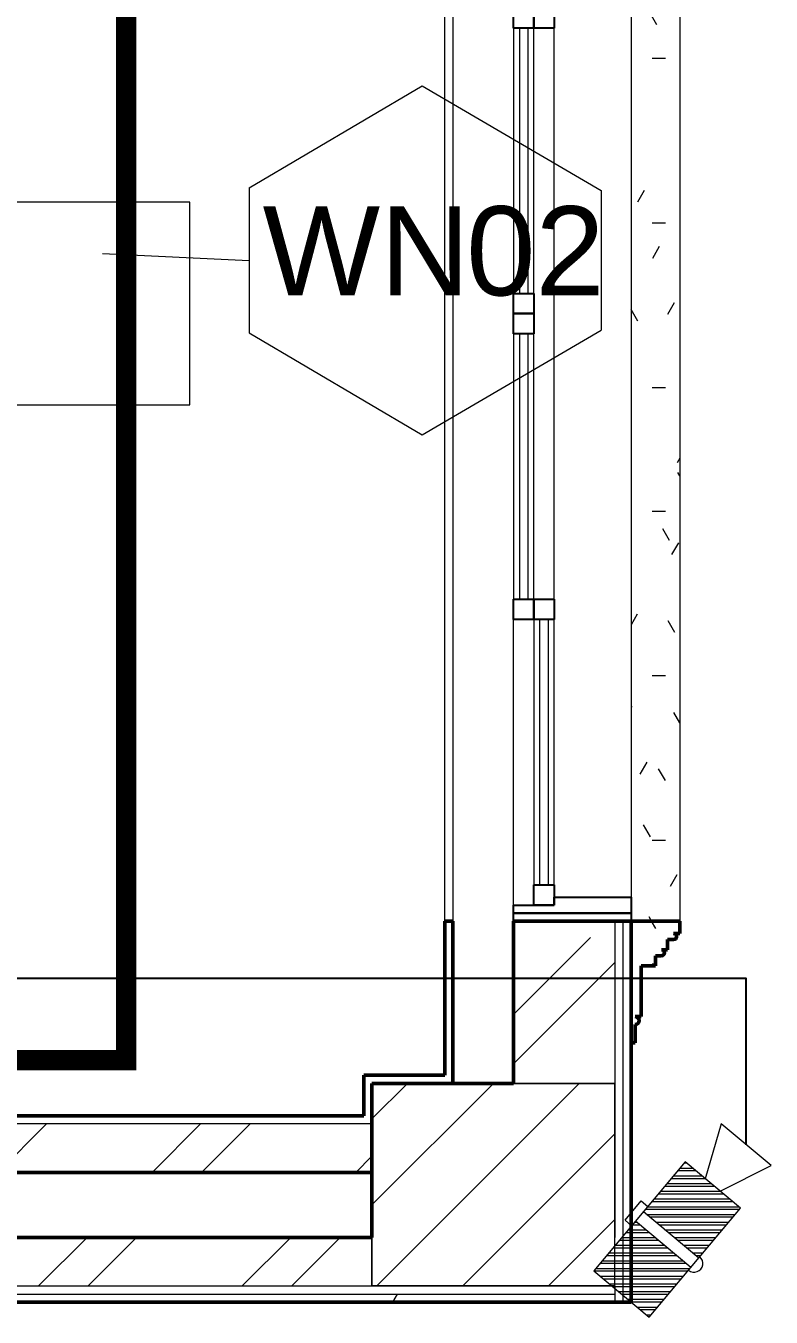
# Model space of a CAD drawing. Header units: millimetres. Extents: x -9358 to 257996, y -67499 to 9117.
# Drawn here: x 50695 to 52536, y -57975 to -54788 of the extents above; entities that cross this region are included whole.
import ezdxf

# ---------------------------------------------------------------- set-up
doc = ezdxf.new("R2010")
doc.units = ezdxf.units.MM
doc.header["$LTSCALE"] = 1000
for name, color, linetype, lineweight in [('A-COL-RFC', 8, 'Continuous', 18), ('A-COL-RFC-1', 8, 'Continuous', 9), ('A-COL-RFC-2', 8, 'Continuous', 50), ('A-ROM-NAM', 8, 'Continuous', 9), ('A-TYP-WIN', 8, 'Continuous', 0), ('A-WAL-CLD', 8, 'Continuous', 9), ('A-WAL-CMU', 8, 'Continuous', 50), ('A-WAL-LOW-20', 8, 'Continuous', 18), ('A-WAL-LOW-30', 8, 'Continuous', 18), ('A-WAL-PAT-1', 8, 'Continuous', 9), ('A-WIN', 8, 'Continuous', 9), ('A-WIN-1', 8, 'Continuous', 25), ('A-WIN-2', 8, 'Continuous', 18), ('LC-CAM', 4, 'Continuous', 5)]:
    doc.layers.add(name, color=color, linetype=linetype, lineweight=lineweight)
for name, color, linetype in [('CCTVNET', 6, 'Continuous'), ('F POINT AGN', 7, 'Continuous'), ('Route - rack1', 7, 'Continuous')]:
    doc.layers.add(name, color=color, linetype=linetype)
doc.styles.add('Arial_8', font='arial.ttf', dxfattribs={"height": 220})
pattern_1 = [(45, (0, 0), (-251.4472, 251.4472), []), (45, (0, 381), (-251.4472, 251.4472), [])]
pattern_2 = [(0, (0, 0), (812.8, 203.2), [33.528, -576.072, 33.528, -576.072, -3251.2]), (0, (0, 0), (812.8, 203.2), [-1219.2, 33.528, -1185.672, 33.528, -576.072, -1422.4]), (0, (0, 0), (812.8, 203.2), [-3048, 33.528, -372.872, 33.528, -982.472]), (120, (304.8, 101.6), (-582.37636, 602.30545), [33.528, -576.072, 33.528, -576.072, -3251.2]), (120, (304.8, 101.6), (-582.37636, 602.30545), [-1219.2, 33.528, -1185.672, 33.528, -576.072, -1422.4]), (120, (304.8, 101.6), (-582.37636, 602.30545), [-3048, 33.528, -372.872, 33.528, -982.472]), (240, (406.4, 508), (-230.42364, -805.50545), [33.528, -576.072, 33.528, -576.072, -3251.2]), (240, (406.4, 508), (-230.42364, -805.50545), [-1219.2, 33.528, -1185.672, 33.528, -576.072, -1422.4]), (240, (406.4, 508), (-230.42364, -805.50545), [-3048, 33.528, -372.872, 33.528, -982.472])]
pattern_3 = [(180, (52000, -57400), (-406.4, -101.6), [33.528, -271.272, 33.528, -271.272, -1625.6]), (180, (52000, -57400), (-406.4, -101.6), [-609.6, 33.528, -576.072, 33.528, -271.272, -711.2]), (180, (52000, -57400), (-406.4, -101.6), [-1524, 33.528, -169.672, 33.528, -474.472]), (300, (51847.6, -57450.8), (291.18818, -301.15272), [33.528, -271.272, 33.528, -271.272, -1625.6]), (300, (51847.6, -57450.8), (291.18818, -301.15272), [-609.6, 33.528, -576.072, 33.528, -271.272, -711.2]), (300, (51847.6, -57450.8), (291.18818, -301.15272), [-1524, 33.528, -169.672, 33.528, -474.472]), (60, (51796.8, -57654), (115.21182, 402.75272), [33.528, -271.272, 33.528, -271.272, -1625.6]), (60, (51796.8, -57654), (115.21182, 402.75272), [-609.6, 33.528, -576.072, 33.528, -271.272, -711.2]), (60, (51796.8, -57654), (115.21182, 402.75272), [-1524, 33.528, -169.672, 33.528, -474.472])]

# ---------------------------------------------------------------- blocks, each defined once
blk = doc.blocks.new('Window Tag - Window Tag-41068-01-Ground Floor Plan')
at = {"layer": 'A-TYP-WIN'}
for p, q in [((-4.506, 1.627), (-0.238, 4.142)), ((-0.238, 4.142), (4.181, 1.556)), ((-4.506, 1.627), (-4.506, -1.959)), ((4.181, 1.556), (4.181, -1.888)), ((-0.238, -4.474), (4.181, -1.888)), ((-4.506, -1.959), (-0.238, -4.474))]:
    blk.add_line(p, q, dxfattribs=at)
blk = doc.blocks.new('Sliding_Window_Double - 3000 x 2700-V66-01-Ground Floor Furniture Plan')
at = {"layer": 'A-WIN'}
for p, q in [((-1336.3, 99.4), (1543.7, 99.4)), ((-651.8, -90.6), (-1306.3, -90.6)), ((808.2, -90.6), (-600.9, -90.6)), ((1513.7, -90.6), (859.1, -90.6)), ((-1306.3, -140.6), (-651.8, -140.6)), ((53.7, -140.6), (-600.9, -140.6)), ((808.2, -140.6), (153.7, -140.6)), ((859.1, -140.6), (1513.7, -140.6)), ((-651.8, -190.6), (-1356.3, -190.6)), ((-600.9, -190.6), (53.7, -190.6)), ((153.7, -190.6), (808.2, -190.6)), ((1563.7, -190.6), (859.1, -190.6))]:
    blk.add_line(p, q, dxfattribs=at)
at = {"layer": 'A-WIN-1'}
for p, q in [((-1396.3, 99.4), (-1376.3, 99.4)), ((-1376.3, 99.4), (-1336.3, 99.4)), ((-1376.3, -190.6), (-1376.3, 99.4)), ((-1376.3, 99.4), (-1376.3, -190.6)), ((-1336.3, 99.4), (-1336.3, -90.6)), ((1543.7, 99.4), (1583.7, 99.4)), ((1543.7, -90.6), (1543.7, 99.4)), ((1583.7, 99.4), (1583.7, -190.6)), ((1583.7, 99.4), (1603.7, 99.4)), ((1583.7, -190.6), (1583.7, 99.4)), ((-1356.3, -90.6), (-1356.3, -190.6)), ((-1336.3, -90.6), (-1356.3, -90.6)), ((-1356.3, -140.6), (-1356.3, -90.6)), ((-1356.3, -90.6), (-1306.3, -90.6)), ((-1306.3, -90.6), (-1306.3, -140.6)), ((-651.8, -140.6), (-651.8, -90.6)), ((-651.8, -90.6), (-600.9, -90.6)), ((-600.9, -90.6), (-600.9, -140.6)), ((808.2, -140.6), (808.2, -90.6)), ((808.2, -90.6), (859.1, -90.6)), ((859.1, -90.6), (859.1, -140.6)), ((1513.7, -140.6), (1513.7, -90.6)), ((1513.7, -90.6), (1563.7, -90.6)), ((1563.7, -90.6), (1543.7, -90.6)), ((1563.7, -190.6), (1563.7, -90.6)), ((1563.7, -90.6), (1563.7, -140.6)), ((-1306.3, -140.6), (-1356.3, -140.6)), ((-600.9, -140.6), (-651.8, -140.6)), ((-651.8, -190.6), (-651.8, -140.6)), ((-651.8, -140.6), (-600.9, -140.6)), ((-600.9, -140.6), (-600.9, -190.6)), ((53.7, -190.6), (53.7, -140.6)), ((53.7, -140.6), (103.7, -140.6)), ((103.7, -190.6), (103.7, -140.6)), ((103.7, -140.6), (153.7, -140.6)), ((103.7, -140.6), (103.7, -190.6)), ((153.7, -140.6), (153.7, -190.6)), ((808.2, -190.6), (808.2, -140.6)), ((808.2, -140.6), (859.1, -140.6)), ((859.1, -140.6), (808.2, -140.6)), ((859.1, -140.6), (859.1, -190.6)), ((1563.7, -140.6), (1513.7, -140.6)), ((-1376.3, -190.6), (-1396.3, -190.6)), ((-1356.3, -190.6), (-1376.3, -190.6)), ((-600.9, -190.6), (-651.8, -190.6)), ((103.7, -190.6), (53.7, -190.6)), ((153.7, -190.6), (103.7, -190.6)), ((859.1, -190.6), (808.2, -190.6)), ((1583.7, -190.6), (1563.7, -190.6)), ((1603.7, -190.6), (1583.7, -190.6))]:
    blk.add_line(p, q, dxfattribs=at)
at = {"layer": 'A-WIN-2'}
for p, q in [((-1306.3, -105.6), (-651.8, -105.6)), ((-1306.3, -125.6), (-1306.3, -105.6)), ((-651.8, -125.6), (-1306.3, -125.6)), ((-651.8, -105.6), (-651.8, -125.6)), ((859.1, -105.6), (1513.7, -105.6)), ((859.1, -125.6), (859.1, -105.6)), ((1513.7, -125.6), (859.1, -125.6)), ((1513.7, -105.6), (1513.7, -125.6)), ((-600.9, -155.6), (53.7, -155.6)), ((-600.9, -175.6), (-600.9, -155.6)), ((53.7, -155.6), (53.7, -175.6)), ((153.7, -155.6), (808.2, -155.6)), ((153.7, -175.6), (153.7, -155.6)), ((808.2, -155.6), (808.2, -175.6)), ((53.7, -175.6), (-600.9, -175.6)), ((808.2, -175.6), (153.7, -175.6))]:
    blk.add_line(p, q, dxfattribs=at)
blk = doc.blocks.new('FP_98-01-Ground Floor Furniture Plan')
at = {"layer": 'A-WAL-LOW-20'}
for p, q in [((-302.5, -512.5), (-302.5, -520)), ((-302.5, -3580), (-302.5, -3587.5))]:
    blk.add_line(p, q, dxfattribs=at)
blk = doc.blocks.new('FP_99-01-Ground Floor Furniture Plan')
at = {"layer": 'A-WAL-LOW-20'}
for p, q in [((-272.5, -472.5), (-272.5, -480)), ((-272.5, -3620), (-272.5, -3627.5))]:
    blk.add_line(p, q, dxfattribs=at)
blk = doc.blocks.new('FP_100-01-Ground Floor Furniture Plan')
at = {"layer": 'A-WAL-LOW-20'}
blk.add_line((-210, -305), (-210, -315), dxfattribs=at)
blk = doc.blocks.new('Walls 138 - Walls 78-2782059-01-Ground Floor Furniture Plan')
at = {"layer": 'A-WAL-PAT-1'}
h = blk.add_hatch(dxfattribs=at)
h.set_pattern_fill('FP_147', color=256, style=0, pattern_type=2)
h.set_pattern_definition(pattern_3)
h.paths.add_polyline_path([(-200, -250), (-200, -295), (-208.7, -300), (-208.7, -310), (-200, -315), (-215, -315), (-215, -440), (-250, -440), (-250, -465), (-265, -465), (-271.5, -468.7), (-271.5, -476.2), (-265, -480), (-280, -480), (-280, -505), (-295, -505), (-301.5, -508.7), (-301.5, -516.2), (-295, -520), (-310, -520), (-310, -550), (-190, -550), (-190, -250)], flags=0)
h.paths.add_polyline_path([(-239, -3550), (-310, -3550), (-310, -3580), (-295, -3580), (-301.5, -3583.7), (-301.5, -3591.2), (-295, -3595), (-280, -3595), (-280, -3620), (-265, -3620), (-271.5, -3623.7), (-271.5, -3631.2), (-265, -3635), (-250, -3635), (-250, -3660), (-215, -3660), (-215, -3785), (-200, -3785), (-208.7, -3790), (-208.7, -3800), (-200, -3805), (-200, -3850), (-190, -3850), (-190, -3550)], flags=0)
h = blk.add_hatch(dxfattribs=at)
h.set_pattern_fill('FP_147', color=256, style=0, pattern_type=2)
h.set_pattern_definition(pattern_3)
h.paths.add_polyline_path([(-310, -550), (-310, -3550), (-190, -3550), (-190, -550), (-295, -550)], flags=0)
at = {"layer": 'A-WAL-CMU'}
for p, q in [((-190, -250), (-200, -250)), ((-200, -250), (-200, -295)), ((-190, -550), (-190, -250)), ((-200, -315), (-215, -315)), ((-215, -315), (-215, -440)), ((-215, -440), (-250, -440)), ((-250, -440), (-250, -465)), ((-250, -465), (-265, -465)), ((-280, -505), (-295, -505)), ((-265, -480), (-280, -480)), ((-280, -480), (-280, -505)), ((-295, -520), (-310, -520)), ((-310, -520), (-310, -550)), ((-310, -550), (-190, -550))]:
    blk.add_line(p, q, dxfattribs=at)
for centre, radius in [((-200, -305), 10), ((-265, -472.5), 7.5), ((-295, -512.5), 7.5)]:
    blk.add_arc(centre, radius, 90, 270, dxfattribs=at)
at = {"layer": 'A-WAL-LOW-20'}
blk.add_line((-310, -3550), (-310, -550), dxfattribs=at)
for points in [[(-200, -295), (-200.9, -295), (-202.2, -295.2), (-203.8, -295.7), (-205, -296.3), (-205.9, -296.9), (-206.6, -297.5), (-207.2, -298.1), (-207.8, -298.7), (-208.3, -299.4), (-208.7, -300), (-209, -300.6), (-209.2, -301.2), (-209.5, -301.8), (-209.7, -302.4), (-209.8, -303), (-209.9, -303.7), (-210, -304.3), (-210, -305), (-210, -305.7), (-209.9, -306.3), (-209.8, -307), (-209.7, -307.6), (-209.5, -308.2), (-209.2, -308.8), (-209, -309.4), (-208.7, -310), (-208.3, -310.6), (-207.8, -311.3), (-207.2, -311.9), (-206.6, -312.5), (-205.9, -313.1), (-205, -313.7), (-203.8, -314.3), (-202.2, -314.8), (-200.9, -315), (-200, -315)], [(-265, -465), (-265.7, -465), (-266.6, -465.1), (-267.9, -465.6), (-268.8, -466), (-269.4, -466.4), (-269.9, -466.9), (-270.4, -467.3), (-270.9, -467.8), (-271.2, -468.3), (-271.5, -468.7), (-271.7, -469.2), (-271.9, -469.6), (-272.1, -470.1), (-272.2, -470.6), (-272.4, -471), (-272.4, -471.5), (-272.5, -472), (-272.5, -472.5), (-272.5, -473), (-272.4, -473.5), (-272.4, -474), (-272.2, -474.4), (-272.1, -474.9), (-271.9, -475.4), (-271.7, -475.8), (-271.5, -476.3), (-271.2, -476.7), (-270.9, -477.2), (-270.4, -477.7), (-269.9, -478.1), (-269.4, -478.6), (-268.8, -479), (-267.9, -479.4), (-266.6, -479.9), (-265.7, -480), (-265, -480)], [(-295, -505), (-295.7, -505), (-296.6, -505.1), (-297.9, -505.6), (-298.8, -506), (-299.4, -506.4), (-299.9, -506.9), (-300.4, -507.3), (-300.9, -507.8), (-301.2, -508.3), (-301.5, -508.7), (-301.7, -509.2), (-301.9, -509.6), (-302.1, -510.1), (-302.2, -510.6), (-302.4, -511), (-302.4, -511.5), (-302.5, -512), (-302.5, -512.5), (-302.5, -513), (-302.4, -513.5), (-302.4, -514), (-302.2, -514.4), (-302.1, -514.9), (-301.9, -515.4), (-301.7, -515.8), (-301.5, -516.3), (-301.2, -516.7), (-300.9, -517.2), (-300.4, -517.7), (-299.9, -518.1), (-299.4, -518.6), (-298.8, -519), (-297.9, -519.4), (-296.6, -519.9), (-295.7, -520), (-295, -520)]]:
    blk.add_open_spline(points, degree=3, knots=[-1, -1, -1, -1, -0.916667, -0.875, -0.833333, -0.791667, -0.770833, -0.75, -0.708333, -0.6875, -0.666667, -0.645833, -0.625, -0.604167, -0.583333, -0.5625, -0.541667, -0.520833, -0.5, -0.479167, -0.458333, -0.4375, -0.416667, -0.395833, -0.375, -0.354167, -0.333333, -0.3125, -0.291667, -0.25, -0.229167, -0.208333, -0.166667, -0.125, -0.083333, 0, 0, 0, 0], dxfattribs=at)
for name in ['FP_100-01-Ground Floor Furniture Plan', 'FP_99-01-Ground Floor Furniture Plan', 'FP_98-01-Ground Floor Furniture Plan']:
    blk.add_blockref(name, (0, 0), dxfattribs=at)
blk = doc.blocks.new('M_Room Tag_Small - M_Room Tag_Small-919701-01-Ground Floor Furniture Plan')
at = {"layer": 'A-ROM-NAM'}
for p, q in [((9, 2.5), (-9, 2.5)), ((-9, 2.5), (-9, -2.5)), ((9, -2.5), (9, 2.5)), ((-9, -2.5), (9, -2.5))]:
    blk.add_line(p, q, dxfattribs=at)
blk = doc.blocks.new('G')
at = {"layer": 'A-COL-RFC-1'}
h = blk.add_hatch(dxfattribs=at)
h.set_pattern_fill('FP_4', color=256, style=0, pattern_type=2)
h.set_pattern_definition([(45, (0, 0), (-106.06602, 106.06602), [])])
h.paths.add_polyline_path([(51550, -57750), (52150, -57750), (52150, -57250), (51550, -57250), (51550, -57630)], flags=0)
at = {"layer": 'A-WAL-PAT-1'}
h = blk.add_hatch(dxfattribs=at)
h.set_pattern_fill('FP_1', color=256, style=0, pattern_type=2)
h.set_pattern_definition(pattern_1)
h.paths.add_polyline_path([(51900, -57250), (52150, -57250), (52150, -56890), (51900, -56890), (51900, -57088.7)], flags=0)
h.paths.add_polyline_path([(51900, -53850), (52150, -53850), (52150, -52750), (51900, -52750), (51900, -53836.4)], flags=0)
h.paths.add_polyline_path([(51900, -49750), (52150, -49750), (52150, -48650), (51900, -48650), (51900, -49500)], flags=0)
h.paths.add_polyline_path([(52150, -45650), (52150, -44550), (51900, -44550), (51900, -45650)], flags=0)
h.paths.add_polyline_path([(52150, -42350), (52150, -41080), (51900, -41080), (51900, -42350)], flags=0)
h = blk.add_hatch(dxfattribs=at)
h.set_pattern_fill('FP_2', color=256, style=0, pattern_type=2)
h.set_pattern_definition(pattern_2)
h.paths.add_polyline_path([(52190, -57790), (52190, -56890), (52170, -56890), (52170, -57790)], flags=0)
h.paths.add_polyline_path([(52190, -53850), (52190, -52750), (52170, -52750), (52170, -53850)], flags=0)
h.paths.add_polyline_path([(52170, -49750), (52190, -49750), (52190, -48650), (52170, -48650), (52170, -49500)], flags=0)
h.paths.add_polyline_path([(52190, -45650), (52190, -44550), (52170, -44550), (52170, -45650)], flags=0)
h.paths.add_polyline_path([(52190, -42350), (52190, -41080), (52170, -41080), (52170, -42350)], flags=0)
h = blk.add_hatch(dxfattribs=at)
h.set_pattern_fill('FP_2', color=256, style=0, pattern_type=2)
h.set_pattern_definition(pattern_2)
h.paths.add_polyline_path([(51550, -57350), (51550, -57250), (51530, -57250), (51530, -57350)], flags=0)
h = blk.add_hatch(dxfattribs=at)
h.set_pattern_fill('FP_1', color=256, style=0, pattern_type=2)
h.set_pattern_definition(pattern_1)
h.paths.add_polyline_path([(47700, -57470), (51550, -57470), (51550, -57350), (47700, -57350), (47700, -57450)], flags=0)
h = blk.add_hatch(dxfattribs=at)
h.set_pattern_fill('FP_1', color=256, style=0, pattern_type=2)
h.set_pattern_definition(pattern_1)
h.paths.add_polyline_path([(51255.9, -57750), (51550, -57750), (51550, -57630), (47820, -57630), (47820, -57750), (50272.7, -57750)], flags=0)
h = blk.add_hatch(dxfattribs=at)
h.set_pattern_fill('FP_2', color=256, style=0, pattern_type=2)
h.set_pattern_definition(pattern_2)
h.paths.add_polyline_path([(49289.6, -57790), (52150, -57790), (52150, -57770), (47680, -57770), (47680, -57790), (48798, -57790)], flags=0)
at = {"layer": 'A-COL-RFC'}
for p, q in [((52150, -57250), (51900, -57250)), ((52150, -57630), (52150, -57250)), ((51550, -57630), (51550, -57750)), ((52150, -57750), (52150, -57630)), ((51550, -57750), (52150, -57750))]:
    blk.add_line(p, q, dxfattribs=at)
at = {"layer": 'A-COL-RFC-2'}
for p, q in [((51900, -57250), (51550, -57250)), ((51550, -57250), (51550, -57630))]:
    blk.add_line(p, q, dxfattribs=at)
at = {"layer": 'A-WAL-CLD'}
for p, q in [((52150, -56850), (52150, -57250)), ((52170, -56850), (52170, -57790)), ((51550, -57350), (48970, -57350)), ((47700, -57750), (51550, -57750)), ((52150, -57750), (52150, -57790)), ((47680, -57770), (52150, -57770))]:
    blk.add_line(p, q, dxfattribs=at)
at = {"layer": 'A-WAL-CMU'}
for p, q in [((51730, -56850), (51730, -57230)), ((51750, -56850), (51730, -56850)), ((51750, -57250), (51750, -56850)), ((52190, -56850), (51900, -56850)), ((51900, -56850), (51900, -57250)), ((52190, -57790), (52190, -56850)), ((51730, -57230), (51530, -57230)), ((51530, -57230), (51530, -57330)), ((51550, -57470), (51550, -57250)), ((51550, -57250), (51750, -57250)), ((51530, -57330), (48950, -57330)), ((47820, -57470), (51550, -57470)), ((51550, -57630), (47820, -57630)), ((47660, -57790), (52190, -57790))]:
    blk.add_line(p, q, dxfattribs=at)
at = {"layer": 'A-WAL-LOW-30'}
for p, q in [((51730, -56850), (51730, -53850)), ((51750, -53850), (51750, -56850)), ((51900, -57250), (52150, -57250)), ((52150, -57250), (52150, -57630)), ((51550, -57750), (51550, -57630)), ((52150, -57750), (51550, -57750))]:
    blk.add_line(p, q, dxfattribs=at)
at = {"layer": 'A-ROM-NAM', "xscale": 99.99999999999991, "yscale": 99.99999999999991, "zscale": 99.99999999999991}
blk.add_blockref('M_Room Tag_Small - M_Room Tag_Small-919701-01-Ground Floor Furniture Plan', (50200.3, -55324.9), dxfattribs=at)
at = {"layer": 'A-WAL-LOW-20', "rotation": 180}
blk.add_blockref('Walls 138 - Walls 78-2782059-01-Ground Floor Furniture Plan', (52000, -57400), dxfattribs=at)
at = {"layer": 'A-WIN', "rotation": 270.0000000000002}
blk.add_blockref('Sliding_Window_Double - 3000 x 2700-V66-01-Ground Floor Furniture Plan', (52090.6, -55246.3), dxfattribs=at)
blk = doc.blocks.new('CAM 2')
at = {"layer": 'LC-CAM'}
h = blk.add_hatch(dxfattribs=at)
h.set_pattern_fill('ANSI32', color=3, scale=2, angle=45)
h.paths.add_polyline_path([(53330.6, -56687.2), (53453.7, -56790.2), (53567.9, -56653.6), (53444.8, -56550.7)], flags=17)
h.paths.add_polyline_path([(53477.3, -56809.9), (53599.7, -56912.2), (53713.8, -56775.6), (53591.5, -56673.3)])
at = {"layer": 'LC-CAM', "color": 3}
for p, q in [((53339.8, -56474.6), (53236.7, -56598)), ((53403.2, -56600.4), (53339.8, -56474.6)), ((53236.7, -56598), (53372.1, -56637.3)), ((53567.9, -56653.6), (53453.7, -56790.2)), ((53591.5, -56673.3), (53477.3, -56809.9)), ((53426.6, -56795.5), (53440.4, -56779)), ((53474.7, -56835.6), (53426.6, -56795.5)), ((53474.7, -56835.6), (53488.4, -56819.2))]:
    blk.add_line(p, q, dxfattribs=at)
blk.add_lwpolyline([(53444.8, -56550.7), (53330.6, -56687.2), (53599.7, -56912.2), (53713.8, -56775.6)], close=True, dxfattribs=at)
blk.add_arc((53581.3, -56664.8), 21.5, 320.1045, 140.1045, dxfattribs=at)
blk = doc.blocks.new('RACK1 - ROUTE')
at = {"layer": 'F POINT AGN', "color": 1, "const_width": 50}
blk.add_lwpolyline([(33216.4, -39182.4), (33216.4, -45739), (30074, -45739), (30074, -48938), (33831, -48938), (33831, -46097), (32618, -46097), (32618, -49892), (30452, -49892), (30452, -53094), (33429, -53094), (33429, -44212), (35742, -44212), (35742, -45666), (34623, -45666), (34623, -57341), (50943, -57341), (50943, -44543), (37950, -44543), (38801, -44543), (43778, -44543), (43778, -28172)], dxfattribs=at)

msp = doc.modelspace()

# ---------------------------------------------------------------- block references
msp.add_blockref('G', (0, -148.1))

# ---------------------------------------------------------------- next in the draw order: linework, layer by layer
at = {"layer": 'A-TYP-WIN'}
msp.add_line((50885, -55350), (51247, -55366.6), dxfattribs=at)
at = {"layer": 'CCTVNET', "color": 3}
msp.add_lwpolyline([(52474.3, -57549.6), (52474.3, -57139.1), (41035, -57139.1), (41035, -43489.5)], dxfattribs=at)

# ---------------------------------------------------------------- next in the draw order: block references
at = {"layer": 'A-TYP-WIN', "xscale": 99.99999999999991, "yscale": 99.99999999999991, "zscale": 99.99999999999991}
msp.add_blockref('Window Tag - Window Tag-41068-01-Ground Floor Plan', (51697.7, -55350), dxfattribs=at)
at = {"layer": 'CCTVNET', "color": 3, "rotation": 270}
msp.add_blockref('CAM 2', (109010.6, -4261.3), dxfattribs=at)
at = {"layer": 'Route - rack1', "color": 1}
msp.add_blockref('RACK1 - ROUTE', (0, 0), dxfattribs=at)

# ---------------------------------------------------------------- next in the draw order: texts
at = {"layer": 'A-TYP-WIN', "char_height": 220, "attachment_point": 1, "style": 'Arial_8'}
for s, insert, width in [('WN', (51280.2, -55233.1), 609.282), ('02', (51782.9, -55233.1), 400.844)]:
    msp.add_mtext(s, dxfattribs=dict(at, insert=insert, width=width))

doc.saveas('drawing.dxf')
